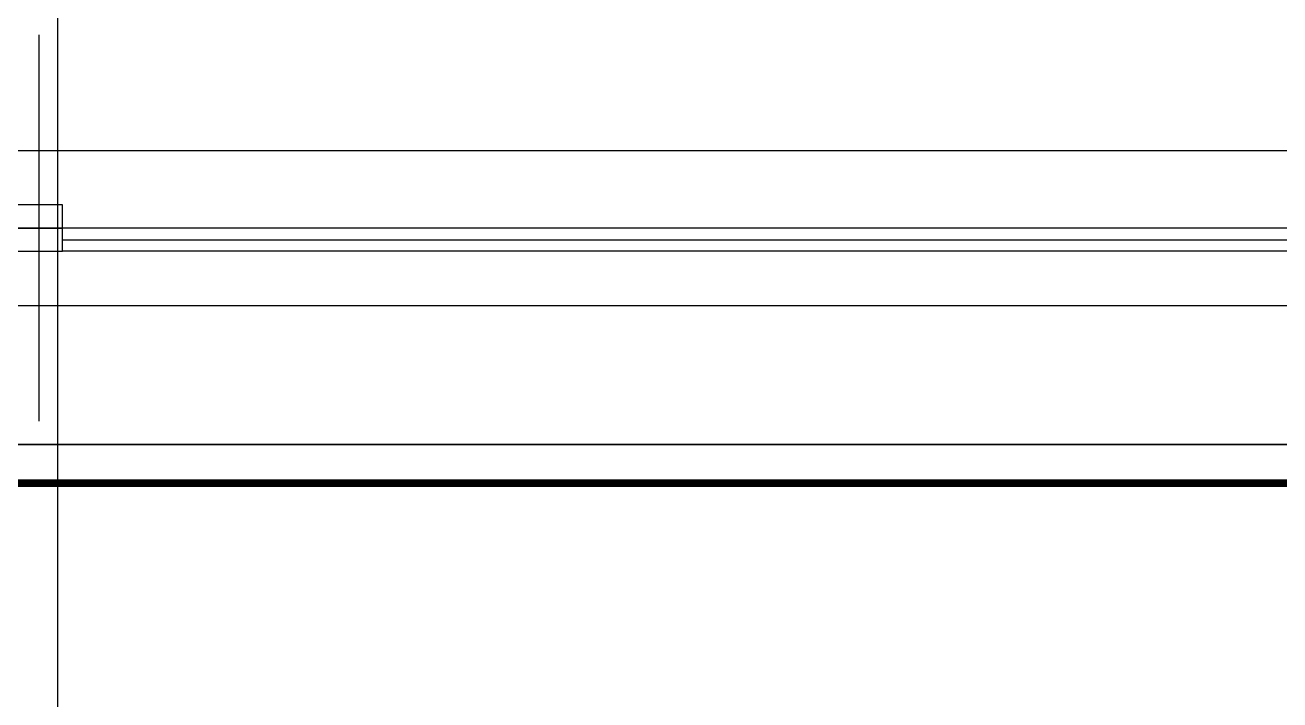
# Model space of a CAD drawing. Header units: inches. Extents: x 3778 to 56227, y -16914 to 35091.
# Drawn here: x 41083 to 42708, y 17809 to 18682 of the extents above; entities that cross this region are included whole.
import ezdxf

# ---------------------------------------------------------------- set-up
doc = ezdxf.new("R2010")
doc.units = ezdxf.units.IN
doc.header["$LTSCALE"] = 100
doc.header["$MEASUREMENT"] = 0
doc.linetypes.add('HID', pattern=[2.5, 1.5, -1])
for name, color, linetype in [('0-ELC TEXT', 7, 'Continuous'), ('06-LIGHT', 4, 'Continuous'), ('07-DIM WAL', 5, 'Continuous'), ('7', 7, 'Continuous'), ('RC-LIGHT', 7, 'Continuous'), ('도면층4', 4, 'Continuous'), ('도면층5', 5, 'Continuous')]:
    doc.layers.add(name, color=color, linetype=linetype)

# ---------------------------------------------------------------- blocks, each defined once
blk = doc.blocks.new('FSFF')
at = {"layer": '도면층4'}
for p, q in [((47178.4, 8197.4), (47178.4, 8697.4)), ((50387.4, 8547.4), (45887.4, 8547.4)), ((47208.4, 8432.4), (49064.4, 8432.4)), ((45887.4, 8347.4), (50387.4, 8347.4))]:
    blk.add_line(p, q, dxfattribs=at)
for points in [[(47148.4, 8477.4), (47148.4, 8447.4), (47208.4, 8447.4), (47208.4, 8477.4)], [(47148.4, 8447.4), (47148.4, 8417.4), (47208.4, 8417.4), (47208.4, 8447.4)]]:
    blk.add_lwpolyline(points, close=True, dxfattribs=at)
at = {"layer": '도면층5'}
for p, q in [((49064.4, 8447.4), (47208.4, 8447.4)), ((49064.4, 8417.4), (47208.4, 8417.4))]:
    blk.add_line(p, q, dxfattribs=at)
blk = doc.blocks.new('CJWSWJDEH')
at = {"layer": 'RC-LIGHT', "color": 8}
blk.add_lwpolyline([(39809.8, 18139.4), (44309.8, 18139.4)], dxfattribs=at)
at = {"layer": '07-DIM WAL'}
blk.add_blockref('FSFF', (-6077.6, 9972), dxfattribs=at)

msp = doc.modelspace()

# ---------------------------------------------------------------- linework, layer by layer
at = {"layer": '0-ELC TEXT'}
msp.add_line((41124.3, 18694.9), (41124.3, 17342), dxfattribs=at)
at = {"layer": '06-LIGHT'}
msp.add_line((44309.8, 18139.4), (39809.8, 18139.4), dxfattribs=at)
at = {"layer": '06-LIGHT', "color": 10, "linetype": 'HID', "const_width": 10}
msp.add_lwpolyline([(44309.8, 18089.4), (39809.8, 18089.4)], dxfattribs=at)

# ---------------------------------------------------------------- block references
at = {"layer": '7'}
msp.add_blockref('CJWSWJDEH', (0, 0), dxfattribs=at)

doc.saveas('drawing.dxf')
